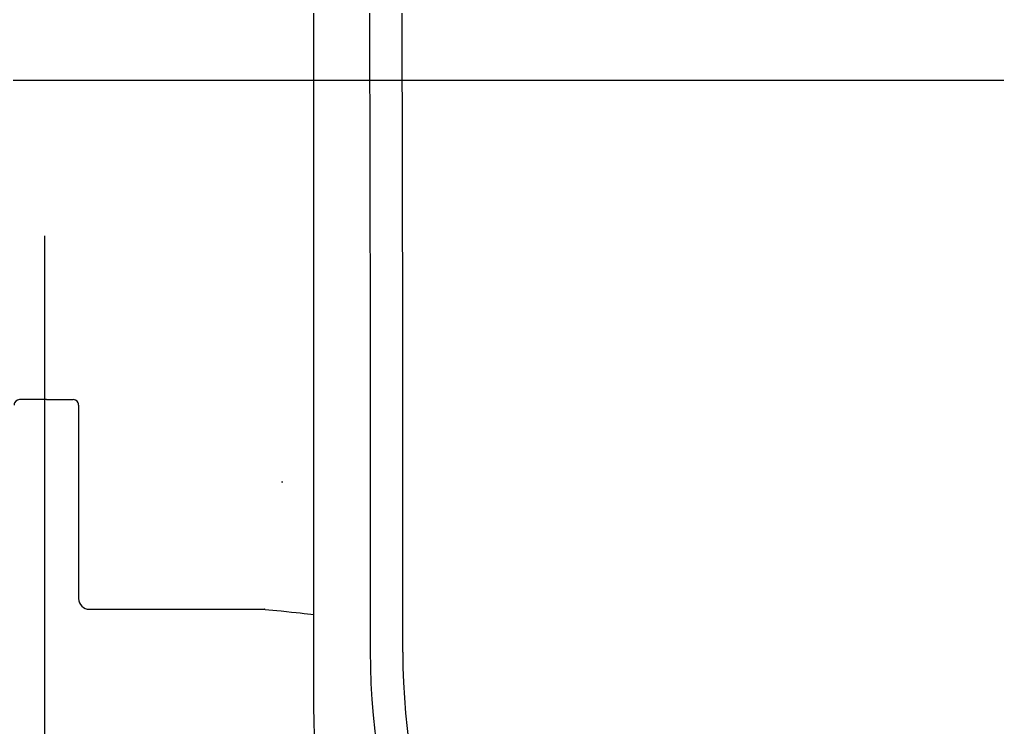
# Model space of a CAD drawing. Header units: millimetres. Extents: x 7086022 to 7120578, y 229555 to 276126.
# Drawn here: x 7111715.7 to 7111806.7, y 255484.7 to 255550.5 of the extents above; entities that cross this region are included whole.
import ezdxf
from ezdxf.xclip import XClip

# ---------------------------------------------------------------- set-up
doc = ezdxf.new("R2010")
doc.units = ezdxf.units.MM
doc.header["$LTSCALE"] = 100
doc.header["$XCLIPFRAME"] = 2
for name, color, linetype in [('BP', 7, 'Continuous'), ('U-84C-EX$0$FUR_욕실', 6, 'Continuous'), ('U-84C-EX$0$HAT', 8, 'Continuous')]:
    doc.layers.add(name, color=color, linetype=linetype)

# ---------------------------------------------------------------- blocks, each defined once
blk = doc.blocks.new('U-84C-EX$0$대변기')
at = {"layer": 'U-84C-EX$0$FUR_욕실'}
for p, q in [((99.766, 221.987), (99.766, 222.356)), ((99.766, 219.856), (99.766, 221.987)), ((99.766, 219.856), (99.766, 217.724)), ((99.766, 217.724), (99.766, 217.356)), ((99.266, 216.856), (81.266, 216.856)), ((80.266, 215.856), (80.266, 201.357))]:
    blk.add_line(p, q, dxfattribs=at)
at = {"layer": 'U-84C-EX$0$FUR_욕실', "color": 8}
blk.add_line((-45.747, 220), (115.01, 220), dxfattribs=at)
at = {"layer": 'U-84C-EX$0$FUR_욕실'}
for centre, radius, start, end in [((99.266, 222.356), 0.5, 0, 90), ((81.266, 215.856), 1, 90, 180), ((99.266, 217.356), 0.5, 270, 0)]:
    blk.add_arc(centre, radius, start, end, dxfattribs=at)
blk.add_wipeout([(22.249, 172.542), (8.912, 147.747), (6.746, 136.341), (0, 0), (6.746, -136.341), (8.912, -147.747), (22.075, -172.29), (48.748, -190.928), (71.393, -195), (166.776, -195), (163.874, -199.595), (211.559, -201.09), (211.593, -201.598), (211.811, -202.635), (212.508, -203.592), (213.122, -203.98), (214.154, -204.198), (220.754, -204.198), (220.754, -206.356), (211.679, -206.357), (211.156, -206.396), (210.27, -206.678), (209.31, -207.428), (208.746, -208.406), (208.586, -209.092), (208.561, -209.456), (208.566, -265.023), (208.683, -265.023), (208.781, -265.75), (209.146, -266.635), (209.439, -267.037), (210.115, -267.628), (210.657, -267.918), (211.055, -268.028), (211.754, -268.123), (489.288, -268.123), (490.393, -267.862), (490.867, -267.712), (491.452, -267.223), (492.007, -266.495), (492.243, -265.953), (492.338, -265.585), (492.393, -265), (492.393, -209.472), (492.274, -208.615), (492.053, -208.038), (491.645, -207.418), (491.175, -206.97), (490.657, -206.651), (490.048, -206.44), (489.564, -206.376), (489.288, -206.356), (294.651, -206.356), (294.651, -204.198), (299.371, -204.198), (299.927, -204.142), (300.815, -203.772), (301.133, -203.526), (301.57, -203.013), (301.802, -202.567), (301.976, -201.864), (301.977, -201.814), (356.763, -202.115), (409.646, -200.732), (451.071, -197.491), (521.76, -184.127), (558.832, -171.77), (607.507, -146.927), (640.318, -121.724), (666.396, -92.635), (682.862, -64.812), (689.365, -48.845), (694.462, -30.579), (696.683, -17.3), (697.462, -8.646), (697.701, 0.017), (696.016, 21.31), (691.269, 41.797), (683.337, 62.602), (669.046, 87.706), (652.78, 108.071), (630.642, 128.959), (599.081, 150.929), (558.195, 170.853), (516.937, 184.225), (478.6, 192.501), (440.581, 197.364), (409.565, 199.556), (375.328, 200.688), (311.092, 200.701), (281.722, 200.871), (251.346, 200.76), (223.329, 200.377), (188.294, 199.951), (182.405, 198.155), (177.519, 194.766), (79.796, 195), (40.704, 194.567), (37.247, 193.227), (37.247, 185.308)]).dxf.layer = 'U-84C-EX$0$FUR_욕실'
for p, q in [((80.258, 201.285), (80.258, 214.856)), ((80.266, 201.357), (80.266, 199.581)), ((321.987, 195), (71.393, 195))]:
    blk.add_line(p, q, dxfattribs=at)
for centre, radius, start, end in [((71.394, 129.997), 65.004, 90.00139, 139.11702), ((87.462, 19012.519), 18822.832, 269.9661769, 270.3270496), ((87.937, 18978.659), 18791.97, 269.9644947, 270.3274972)]:
    blk.add_arc(centre, radius, start, end, dxfattribs=at)
blk.add_ellipse((79.766, 199.581), major_axis=(0.5, 0), ratio=0.902862, start_param=6.108652, end_param=6.283185, dxfattribs=at)
for points in [[(80.258, 199.502), (80.229, 199.052), (80.183, 198.551), (80.121, 197.998)], [(80.121, 197.998), (79.97, 196.658), (79.862, 195.633), (79.796, 195)]]:
    blk.add_open_spline(points, degree=3, dxfattribs=at)
for points, knots in [([(11.844, 131.642), (12.224, 135.604), (13.725, 143.446), (18.13, 154.573), (24.506, 164.662), (32.644, 173.411), (42.226, 180.514), (52.957, 185.761), (64.447, 188.971), (72.384, 189.691), (76.339, 189.69)], [0, 0, 0, 0, 0.125651, 0.250302, 0.375666, 0.500193, 0.62538, 0.750073, 0.87514, 1, 1, 1, 1]), ([(76.292, 186.693), (72.503, 186.693), (64.901, 186.007), (53.896, 182.948), (43.618, 177.946), (34.441, 171.174), (26.648, 162.833), (20.542, 153.216), (16.325, 142.61), (14.889, 135.133), (14.525, 131.357)], [0, 0, 0, 0, 0.125158, 0.250483, 0.375338, 0.500608, 0.625088, 0.750283, 0.874667, 1, 1, 1, 1])]:
    blk.add_open_spline(points, degree=3, knots=knots, dxfattribs=at)
blk = doc.blocks.new('U-84C-EX$0$A$Ce93e362f')
at = {"layer": 'U-84C-EX$0$HAT'}
h = blk.add_hatch(dxfattribs=at)
h.set_pattern_fill('_USER', color=256, scale=300, angle=180, double=1, pattern_type=0)
h.set_pattern_definition([(180, (1240, -8e-07), (-4e-14, -300), []), (270, (1240, -8e-07), (300, -6e-14), [])])
h.paths.add_polyline_path([(1440, 1450), (0, 1450), (0, 0), (1440, 0)])
at = {"layer": 'U-84C-EX$0$FUR_욕실', "xscale": -1}
blk.add_blockref('U-84C-EX$0$대변기', (1569.488, 399.99), dxfattribs=at)
at = {"layer": 'U-84C-EX$0$HAT'}
h = blk.add_hatch(dxfattribs=at)
h.set_pattern_fill('AR-CONC', color=252, angle=90)
h.set_pattern_definition([(140, (805830.75, -2615083.35), (15.9390865, 182.184669), [19.05, -209.55]), (85, (805830.75, -2615083.35), (-191.056845, -35.24342), [15.24, -167.640584]), (190.4514444, (805832.07, -2615068.17), (-175.117751, 146.941248), [16.190009, -178.090245]), (136.1842, (805779.95, -2615083.35), (42.04233, 271.07904), [28.575, -314.325]), (186.635557, (805783.45, -2615060.76), (-247.426123, 237.404135), [24.285023, -267.135608]), (81.184151, (805779.95, -2615083.35), (-247.426123, 237.404135), [22.859967, -251.459732]), (111, (805792.65, -2615057.95), (102.265199, 151.614391), [19.05, -209.55]), (56, (805792.65, -2615057.95), (-184.187966, 61.802029), [15.24, -167.64]), (161.451445, (805801.17, -2615045.32), (-81.922768, 213.41642), [16.190009, -178.089938]), (127.4999997, (805830.746, -2615083.35), (-84.5550389, 3.0886037), [0, -165.608, 0, -170.18, 0, -168.275]), (97.4999997, (805830.75, -2615083.35), (-100.1805745, 66.819663), [0, -97.028, 0, -161.798, 0, -64.135]), (57.4999997, (805830.746, -2615139.993), (5.7287447, 135.5905951), [0, -63.5, 0, -198.12, 0, -262.89]), (47.4999997, (805830.75, -2615165.39), (-25.4264903, 148.1291815), [0, -82.55, 0, -131.572, 0, -186.69])])
h.paths.add_polyline_path([(1600, 1450), (1440, 1450), (1440, 0), (1600, 0)])
at = {"layer": 'U-84C-EX$0$FUR_욕실'}
blk.add_lwpolyline([(1600, 1450), (1440, 1450), (1440, 0), (1600, 0)], close=True, dxfattribs=at)
blk = doc.blocks.new('U-84C-EX')
at = {"layer": 'U-84C-EX$0$FUR_욕실', "xscale": -1}
blk.add_blockref('U-84C-EX$0$A$Ce93e362f', (1835, -3030), dxfattribs=at)

msp = doc.modelspace()

# ---------------------------------------------------------------- block references
at = {"layer": 'BP'}
ref = msp.add_blockref('U-84C-EX', (7109308.063, 255149.917), dxfattribs=dict(at, rotation=90.00000000000001))
XClip(ref).set_block_clipping_path([(17025.0000000027, -7770.1978698205), (17025.0000000019, 3020), (4400.0000000005, 3020), (4400.0000000005, 2090.0000000009), (4294.9999999999, 2090), (4295.0000000005, 325.0000000009), (-0.0000000001, 325.0000000009), (-0.0000000001, -7770.1978698205)])

doc.saveas('drawing.dxf')
